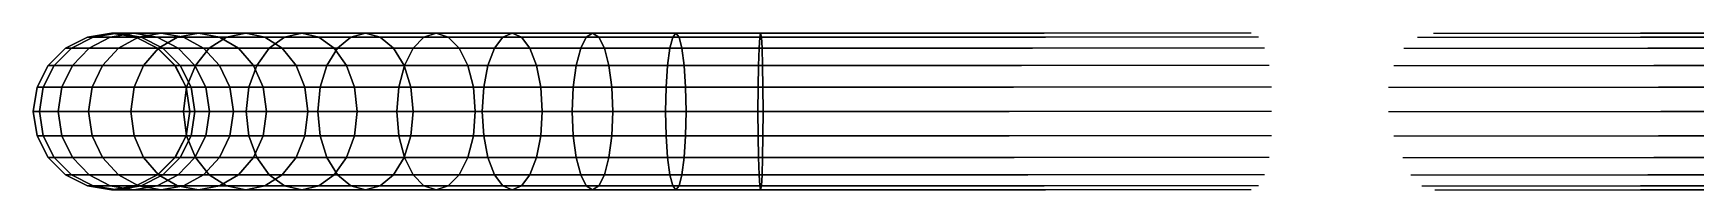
# Model space of a CAD drawing. Extents: x 91537 to 98524, y 82085 to 85415.
# Drawn here: x 92981 to 93493, y 84567 to 84615 of the extents above; entities that cross this region are included whole.
import ezdxf

# ---------------------------------------------------------------- set-up
doc = ezdxf.new("R2010")
doc.units = 0
doc.header["$LTSCALE"] = 20
doc.linetypes.add('DASHED', pattern=[18, 12, -6])
doc.layers.add('DRG1-CONTEXT', color=9, linetype='DASHED')

msp = doc.modelspace()

# ---------------------------------------------------------------- linework, layer by layer
at = {"layer": 'DRG1-CONTEXT'}
for points in [[(92997.5412, 84613.968, 5294.7558), (92990.8126, 84610.5378, 5294.5356), (92990.805, 84610.5378, 6595), (92997.5372, 84613.968, 6595)], [(92999.3121, 84613.968, 5267.9207), (92992.6375, 84610.5378, 5267.0419), (92990.8126, 84610.5378, 5294.5356), (92997.5412, 84613.968, 5294.7558)], [(93004.6064, 84613.968, 5241.3047), (92998.1035, 84610.5378, 5239.5623), (92992.6375, 84610.5378, 5267.0419), (92999.3121, 84613.968, 5267.9207)], [(93005, 84615.15, 5295), (92997.5412, 84613.968, 5294.7558), (92997.5372, 84613.968, 6595), (93005, 84615.15, 6595)], [(93006.711, 84615.15, 5268.8948), (92999.3121, 84613.968, 5267.9207), (92997.5412, 84613.968, 5294.7558), (93005, 84615.15, 5295)], [(93013.3294, 84613.968, 5215.6074), (93007.1096, 84610.5378, 5213.0311), (92998.1035, 84610.5378, 5239.5623), (93004.6064, 84613.968, 5241.3047)], [(93011.8148, 84615.15, 5243.2362), (93004.6064, 84613.968, 5241.3047), (92999.3121, 84613.968, 5267.9207), (93006.711, 84615.15, 5268.8948)], [(93020.2241, 84615.15, 5218.4633), (93013.3294, 84613.968, 5215.6074), (93004.6064, 84613.968, 5241.3047), (93011.8148, 84615.15, 5243.2362)], [(93014.1099, 84613.968, 5269.8688), (93006.711, 84615.15, 5268.8948), (93005, 84615.15, 5295), (93012.4588, 84613.968, 5295.2442)], [(93012.4588, 84613.968, 5295.2442), (93005, 84615.15, 5295), (93005, 84615.15, 6595), (93012.4628, 84613.968, 6595)], [(93019.0233, 84613.968, 5245.1677), (93011.8148, 84615.15, 5243.2362), (93006.711, 84615.15, 5268.8948), (93014.1099, 84613.968, 5269.8688)], [(93025.332, 84613.968, 5191.2686), (93019.5017, 84610.5378, 5187.9025), (93007.1096, 84610.5378, 5213.0311), (93013.3294, 84613.968, 5215.6074)], [(93027.1188, 84613.968, 5221.3192), (93020.2241, 84615.15, 5218.4633), (93011.8148, 84615.15, 5243.2362), (93019.0233, 84613.968, 5245.1677)], [(93020.7846, 84610.5378, 5270.7476), (93014.1099, 84613.968, 5269.8688), (93012.4588, 84613.968, 5295.2442), (93019.1874, 84610.5378, 5295.4644)], [(93019.1874, 84610.5378, 5295.4644), (93012.4588, 84613.968, 5295.2442), (93012.4628, 84613.968, 6595), (93019.195, 84610.5378, 6595)], [(93031.7949, 84615.15, 5195), (93025.332, 84613.968, 5191.2686), (93013.3294, 84613.968, 5215.6074), (93020.2241, 84615.15, 5218.4633)], [(93025.5262, 84610.5378, 5246.9101), (93019.0233, 84613.968, 5245.1677), (93014.1099, 84613.968, 5269.8688), (93020.7846, 84610.5378, 5270.7476)], [(93033.3386, 84610.5378, 5223.8955), (93027.1188, 84613.968, 5221.3192), (93019.0233, 84613.968, 5245.1677), (93025.5262, 84610.5378, 5246.9101)], [(93040.4087, 84613.968, 5168.7047), (93035.0677, 84610.5378, 5164.6063), (93019.5017, 84610.5378, 5187.9025), (93025.332, 84613.968, 5191.2686)], [(93038.2579, 84613.968, 5198.7314), (93031.7949, 84615.15, 5195), (93020.2241, 84615.15, 5218.4633), (93027.1188, 84613.968, 5221.3192)], [(93046.3293, 84615.15, 5173.2477), (93040.4087, 84613.968, 5168.7047), (93025.332, 84613.968, 5191.2686), (93031.7949, 84615.15, 5195)], [(93044.0882, 84610.5378, 5202.0975), (93038.2579, 84613.968, 5198.7314), (93027.1188, 84613.968, 5221.3192), (93033.3386, 84610.5378, 5223.8955)], [(93052.2499, 84613.968, 5177.7908), (93046.3293, 84615.15, 5173.2477), (93031.7949, 84615.15, 5195), (93038.2579, 84613.968, 5198.7314)], [(93058.3017, 84613.968, 5148.3017), (93053.5413, 84610.5378, 5143.5413), (93035.0677, 84610.5378, 5164.6063), (93040.4087, 84613.968, 5168.7047)], [(93057.591, 84610.5378, 5181.8891), (93052.2499, 84613.968, 5177.7908), (93038.2579, 84613.968, 5198.7314), (93044.0882, 84610.5378, 5202.0975)], [(93063.5786, 84615.15, 5153.5786), (93058.3017, 84613.968, 5148.3017), (93040.4087, 84613.968, 5168.7047), (93046.3293, 84615.15, 5173.2477)], [(93068.8556, 84613.968, 5158.8556), (93063.5786, 84615.15, 5153.5786), (93046.3293, 84615.15, 5173.2477), (93052.2499, 84613.968, 5177.7908)], [(93073.616, 84610.5378, 5163.616), (93068.8556, 84613.968, 5158.8556), (93052.2499, 84613.968, 5177.7908), (93057.591, 84610.5378, 5181.8891)], [(93078.7047, 84613.968, 5130.4087), (93074.6063, 84610.5378, 5125.0677), (93053.5413, 84610.5378, 5143.5413), (93058.3017, 84613.968, 5148.3017)], [(93083.2477, 84615.15, 5136.3293), (93078.7047, 84613.968, 5130.4087), (93058.3017, 84613.968, 5148.3017), (93063.5786, 84615.15, 5153.5786)], [(93087.7908, 84613.968, 5142.2499), (93083.2477, 84615.15, 5136.3293), (93063.5786, 84615.15, 5153.5786), (93068.8556, 84613.968, 5158.8556)], [(93091.8891, 84610.5378, 5147.591), (93087.7908, 84613.968, 5142.2499), (93068.8556, 84613.968, 5158.8556), (93073.616, 84610.5378, 5163.616)], [(93101.2686, 84613.968, 5115.332), (93097.9025, 84610.5378, 5109.5017), (93074.6063, 84610.5378, 5125.0677), (93078.7047, 84613.968, 5130.4087)], [(93105, 84615.15, 5121.7949), (93101.2686, 84613.968, 5115.332), (93078.7047, 84613.968, 5130.4087), (93083.2477, 84615.15, 5136.3293)], [(93108.7314, 84613.968, 5128.2579), (93105, 84615.15, 5121.7949), (93083.2477, 84615.15, 5136.3293), (93087.7908, 84613.968, 5142.2499)], [(93112.0975, 84610.5378, 5134.0882), (93108.7314, 84613.968, 5128.2579), (93087.7908, 84613.968, 5142.2499), (93091.8891, 84610.5378, 5147.591)], [(93125.6074, 84613.968, 5103.3294), (93123.0311, 84610.5378, 5097.1096), (93097.9025, 84610.5378, 5109.5017), (93101.2686, 84613.968, 5115.332)], [(93128.4633, 84615.15, 5110.2241), (93125.6074, 84613.968, 5103.3294), (93101.2686, 84613.968, 5115.332), (93105, 84615.15, 5121.7949)], [(93131.3192, 84613.968, 5117.1188), (93128.4633, 84615.15, 5110.2241), (93105, 84615.15, 5121.7949), (93108.7314, 84613.968, 5128.2579)], [(93133.8955, 84610.5378, 5123.3386), (93131.3192, 84613.968, 5117.1188), (93108.7314, 84613.968, 5128.2579), (93112.0975, 84610.5378, 5134.0882)], [(93151.3047, 84613.968, 5094.6064), (93149.5623, 84610.5378, 5088.1035), (93123.0311, 84610.5378, 5097.1096), (93125.6074, 84613.968, 5103.3294)], [(93153.2362, 84615.15, 5101.8148), (93151.3047, 84613.968, 5094.6064), (93125.6074, 84613.968, 5103.3294), (93128.4633, 84615.15, 5110.2241)], [(93155.1677, 84613.968, 5109.0233), (93153.2362, 84615.15, 5101.8148), (93128.4633, 84615.15, 5110.2241), (93131.3192, 84613.968, 5117.1188)], [(93156.9101, 84610.5378, 5115.5262), (93155.1677, 84613.968, 5109.0233), (93131.3192, 84613.968, 5117.1188), (93133.8955, 84610.5378, 5123.3386)], [(93177.9207, 84613.968, 5089.3121), (93177.0419, 84610.5378, 5082.6375), (93149.5623, 84610.5378, 5088.1035), (93151.3047, 84613.968, 5094.6064)], [(93178.8948, 84615.15, 5096.711), (93177.9207, 84613.968, 5089.3121), (93151.3047, 84613.968, 5094.6064), (93153.2362, 84615.15, 5101.8148)], [(93179.8688, 84613.968, 5104.1099), (93178.8948, 84615.15, 5096.711), (93153.2362, 84615.15, 5101.8148), (93155.1677, 84613.968, 5109.0233)], [(93180.7476, 84610.5378, 5110.7846), (93179.8688, 84613.968, 5104.1099), (93155.1677, 84613.968, 5109.0233), (93156.9101, 84610.5378, 5115.5262)], [(93204.7558, 84613.968, 5087.5412), (93204.5356, 84610.5378, 5080.8126), (93177.0419, 84610.5378, 5082.6375), (93177.9207, 84613.968, 5089.3121)], [(93205, 84615.15, 5095), (93204.7558, 84613.968, 5087.5412), (93177.9207, 84613.968, 5089.3121), (93178.8948, 84615.15, 5096.711)], [(93205.2442, 84613.968, 5102.4588), (93205, 84615.15, 5095), (93178.8948, 84615.15, 5096.711), (93179.8688, 84613.968, 5104.1099)], [(93205.4644, 84610.5378, 5109.1874), (93205.2442, 84613.968, 5102.4588), (93179.8688, 84613.968, 5104.1099), (93180.7476, 84610.5378, 5110.7846)], [(96595, 84613.968, 5087.5372), (96595, 84610.5378, 5080.805), (93204.5356, 84610.5378, 5080.8126), (93204.7558, 84613.968, 5087.5412)], [(96595, 84615.15, 5095), (96595, 84613.968, 5087.5372), (93204.7558, 84613.968, 5087.5412), (93205, 84615.15, 5095)], [(96595, 84613.968, 5102.4628), (96595, 84615.15, 5095), (93205, 84615.15, 5095), (93205.2442, 84613.968, 5102.4588)], [(96595, 84610.5378, 5109.195), (96595, 84613.968, 5102.4628), (93205.2442, 84613.968, 5102.4588), (93205.4644, 84610.5378, 5109.1874)], [(92990.8126, 84610.5378, 5294.5356), (92985.4727, 84605.195, 5294.3607), (92985.4622, 84605.195, 6595), (92990.805, 84610.5378, 6595)], [(92992.6375, 84610.5378, 5267.0419), (92987.3404, 84605.195, 5266.3446), (92985.4727, 84605.195, 5294.3607), (92990.8126, 84610.5378, 5294.5356)], [(92998.1035, 84610.5378, 5239.5623), (92992.9428, 84605.195, 5238.1794), (92987.3404, 84605.195, 5266.3446), (92992.6375, 84610.5378, 5267.0419)], [(93007.1096, 84610.5378, 5213.0311), (93002.1736, 84605.195, 5210.9865), (92992.9428, 84605.195, 5238.1794), (92998.1035, 84610.5378, 5239.5623)], [(93019.5017, 84610.5378, 5187.9025), (93014.8747, 84605.195, 5185.2311), (93002.1736, 84605.195, 5210.9865), (93007.1096, 84610.5378, 5213.0311)], [(93035.0677, 84610.5378, 5164.6063), (93030.829, 84605.195, 5161.3539), (93014.8747, 84605.195, 5185.2311), (93019.5017, 84610.5378, 5187.9025)], [(93026.0816, 84605.195, 5271.445), (93020.7846, 84610.5378, 5270.7476), (93019.1874, 84610.5378, 5295.4644), (93024.5273, 84605.195, 5295.6393)], [(93024.5273, 84605.195, 5295.6393), (93019.1874, 84610.5378, 5295.4644), (93019.195, 84610.5378, 6595), (93024.5378, 84605.195, 6595)], [(93030.6869, 84605.195, 5248.2929), (93025.5262, 84610.5378, 5246.9101), (93020.7846, 84610.5378, 5270.7476), (93026.0816, 84605.195, 5271.445)], [(93038.2746, 84605.195, 5225.9401), (93033.3386, 84610.5378, 5223.8955), (93025.5262, 84610.5378, 5246.9101), (93030.6869, 84605.195, 5248.2929)], [(93053.5413, 84610.5378, 5143.5413), (93049.7634, 84605.195, 5139.7634), (93030.829, 84605.195, 5161.3539), (93035.0677, 84610.5378, 5164.6063)], [(93048.7151, 84605.195, 5204.7689), (93044.0882, 84610.5378, 5202.0975), (93033.3386, 84610.5378, 5223.8955), (93038.2746, 84605.195, 5225.9401)], [(93061.8297, 84605.195, 5185.1415), (93057.591, 84610.5378, 5181.8891), (93044.0882, 84610.5378, 5202.0975), (93048.7151, 84605.195, 5204.7689)], [(93074.6063, 84610.5378, 5125.0677), (93071.3539, 84605.195, 5120.829), (93049.7634, 84605.195, 5139.7634), (93053.5413, 84610.5378, 5143.5413)], [(93077.3939, 84605.195, 5167.3939), (93073.616, 84610.5378, 5163.616), (93057.591, 84610.5378, 5181.8891), (93061.8297, 84605.195, 5185.1415)], [(93097.9025, 84610.5378, 5109.5017), (93095.2311, 84605.195, 5104.8747), (93071.3539, 84605.195, 5120.829), (93074.6063, 84610.5378, 5125.0677)], [(93095.1415, 84605.195, 5151.8297), (93091.8891, 84610.5378, 5147.591), (93073.616, 84610.5378, 5163.616), (93077.3939, 84605.195, 5167.3939)], [(93114.7689, 84605.195, 5138.7151), (93112.0975, 84610.5378, 5134.0882), (93091.8891, 84610.5378, 5147.591), (93095.1415, 84605.195, 5151.8297)], [(93123.0311, 84610.5378, 5097.1096), (93120.9865, 84605.195, 5092.1736), (93095.2311, 84605.195, 5104.8747), (93097.9025, 84610.5378, 5109.5017)], [(93135.9401, 84605.195, 5128.2746), (93133.8955, 84610.5378, 5123.3386), (93112.0975, 84610.5378, 5134.0882), (93114.7689, 84605.195, 5138.7151)], [(93149.5623, 84610.5378, 5088.1035), (93148.1794, 84605.195, 5082.9428), (93120.9865, 84605.195, 5092.1736), (93123.0311, 84610.5378, 5097.1096)], [(93158.2929, 84605.195, 5120.6869), (93156.9101, 84610.5378, 5115.5262), (93133.8955, 84610.5378, 5123.3386), (93135.9401, 84605.195, 5128.2746)], [(93177.0419, 84610.5378, 5082.6375), (93176.3446, 84605.195, 5077.3404), (93148.1794, 84605.195, 5082.9428), (93149.5623, 84610.5378, 5088.1035)], [(93181.445, 84605.195, 5116.0816), (93180.7476, 84610.5378, 5110.7846), (93156.9101, 84610.5378, 5115.5262), (93158.2929, 84605.195, 5120.6869)], [(93204.5356, 84610.5378, 5080.8126), (93204.3607, 84605.195, 5075.4727), (93176.3446, 84605.195, 5077.3404), (93177.0419, 84610.5378, 5082.6375)], [(93205.6393, 84605.195, 5114.5273), (93205.4644, 84610.5378, 5109.1874), (93180.7476, 84610.5378, 5110.7846), (93181.445, 84605.195, 5116.0816)], [(96595, 84610.5378, 5080.805), (96595, 84605.195, 5075.4622), (93204.3607, 84605.195, 5075.4727), (93204.5356, 84610.5378, 5080.8126)], [(96595, 84605.195, 5114.5378), (96595, 84610.5378, 5109.195), (93205.4644, 84610.5378, 5109.1874), (93205.6393, 84605.195, 5114.5273)], [(92985.4727, 84605.195, 5294.3607), (92982.0443, 84598.4628, 5294.2485), (92982.032, 84598.4628, 6595), (92985.4622, 84605.195, 6595)], [(92987.3404, 84605.195, 5266.3446), (92983.9395, 84598.4628, 5265.8968), (92982.0443, 84598.4628, 5294.2485), (92985.4727, 84605.195, 5294.3607)], [(92992.9428, 84605.195, 5238.1794), (92989.6294, 84598.4628, 5237.2916), (92983.9395, 84598.4628, 5265.8968), (92987.3404, 84605.195, 5266.3446)], [(93002.1736, 84605.195, 5210.9865), (92999.0044, 84598.4628, 5209.6738), (92989.6294, 84598.4628, 5237.2916), (92992.9428, 84605.195, 5238.1794)], [(93014.8747, 84605.195, 5185.2311), (93011.904, 84598.4628, 5183.516), (92999.0044, 84598.4628, 5209.6738), (93002.1736, 84605.195, 5210.9865)], [(93030.829, 84605.195, 5161.3539), (93028.1076, 84598.4628, 5159.2657), (93011.904, 84598.4628, 5183.516), (93014.8747, 84605.195, 5185.2311)], [(93029.4825, 84598.4628, 5271.8927), (93026.0816, 84605.195, 5271.445), (93024.5273, 84605.195, 5295.6393), (93027.9557, 84598.4628, 5295.7515)], [(93027.9557, 84598.4628, 5295.7515), (93024.5273, 84605.195, 5295.6393), (93024.5378, 84605.195, 6595), (93027.968, 84598.4628, 6595)], [(93034.0002, 84598.4628, 5249.1808), (93030.6869, 84605.195, 5248.2929), (93026.0816, 84605.195, 5271.445), (93029.4825, 84598.4628, 5271.8927)], [(93049.7634, 84605.195, 5139.7634), (93047.3378, 84598.4628, 5137.3378), (93028.1076, 84598.4628, 5159.2657), (93030.829, 84605.195, 5161.3539)], [(93041.4438, 84598.4628, 5227.2528), (93038.2746, 84605.195, 5225.9401), (93030.6869, 84605.195, 5248.2929), (93034.0002, 84598.4628, 5249.1808)], [(93051.6858, 84598.4628, 5206.484), (93048.7151, 84605.195, 5204.7689), (93038.2746, 84605.195, 5225.9401), (93041.4438, 84598.4628, 5227.2528)], [(93071.3539, 84605.195, 5120.829), (93069.2657, 84598.4628, 5118.1076), (93047.3378, 84598.4628, 5137.3378), (93049.7634, 84605.195, 5139.7634)], [(93064.5511, 84598.4628, 5187.2298), (93061.8297, 84605.195, 5185.1415), (93048.7151, 84605.195, 5204.7689), (93051.6858, 84598.4628, 5206.484)], [(93079.8195, 84598.4628, 5169.8195), (93077.3939, 84605.195, 5167.3939), (93061.8297, 84605.195, 5185.1415), (93064.5511, 84598.4628, 5187.2298)], [(93095.2311, 84605.195, 5104.8747), (93093.516, 84598.4628, 5101.904), (93069.2657, 84598.4628, 5118.1076), (93071.3539, 84605.195, 5120.829)], [(93097.2298, 84598.4628, 5154.5511), (93095.1415, 84605.195, 5151.8297), (93077.3939, 84605.195, 5167.3939), (93079.8195, 84598.4628, 5169.8195)], [(93120.9865, 84605.195, 5092.1736), (93119.6738, 84598.4628, 5089.0044), (93093.516, 84598.4628, 5101.904), (93095.2311, 84605.195, 5104.8747)], [(93116.484, 84598.4628, 5141.6858), (93114.7689, 84605.195, 5138.7151), (93095.1415, 84605.195, 5151.8297), (93097.2298, 84598.4628, 5154.5511)], [(93137.2528, 84598.4628, 5131.4438), (93135.9401, 84605.195, 5128.2746), (93114.7689, 84605.195, 5138.7151), (93116.484, 84598.4628, 5141.6858)], [(93148.1794, 84605.195, 5082.9428), (93147.2916, 84598.4628, 5079.6294), (93119.6738, 84598.4628, 5089.0044), (93120.9865, 84605.195, 5092.1736)], [(93159.1808, 84598.4628, 5124.0002), (93158.2929, 84605.195, 5120.6869), (93135.9401, 84605.195, 5128.2746), (93137.2528, 84598.4628, 5131.4438)], [(93176.3446, 84605.195, 5077.3404), (93175.8968, 84598.4628, 5073.9395), (93147.2916, 84598.4628, 5079.6294), (93148.1794, 84605.195, 5082.9428)], [(93181.8927, 84598.4628, 5119.4825), (93181.445, 84605.195, 5116.0816), (93158.2929, 84605.195, 5120.6869), (93159.1808, 84598.4628, 5124.0002)], [(93204.3607, 84605.195, 5075.4727), (93204.2485, 84598.4628, 5072.0443), (93175.8968, 84598.4628, 5073.9395), (93176.3446, 84605.195, 5077.3404)], [(93205.7515, 84598.4628, 5117.9557), (93205.6393, 84605.195, 5114.5273), (93181.445, 84605.195, 5116.0816), (93181.8927, 84598.4628, 5119.4825)], [(96595, 84605.195, 5075.4622), (96595, 84598.4628, 5072.032), (93204.2485, 84598.4628, 5072.0443), (93204.3607, 84605.195, 5075.4727)], [(96595, 84598.4628, 5117.968), (96595, 84605.195, 5114.5378), (93205.6393, 84605.195, 5114.5273), (93205.7515, 84598.4628, 5117.9557)], [(92982.0443, 84598.4628, 5294.2485), (92980.8629, 84591, 5294.2098), (92980.85, 84591, 6595), (92982.032, 84598.4628, 6595)], [(92983.9395, 84598.4628, 5265.8968), (92982.7676, 84591, 5265.7426), (92980.8629, 84591, 5294.2098), (92982.0443, 84598.4628, 5294.2485)], [(92989.6294, 84598.4628, 5237.2916), (92988.4877, 84591, 5236.9857), (92982.7676, 84591, 5265.7426), (92983.9395, 84598.4628, 5265.8968)], [(92999.0044, 84598.4628, 5209.6738), (92997.9124, 84591, 5209.2215), (92988.4877, 84591, 5236.9857), (92989.6294, 84598.4628, 5237.2916)], [(93011.904, 84598.4628, 5183.516), (93010.8804, 84591, 5182.925), (92997.9124, 84591, 5209.2215), (92999.0044, 84598.4628, 5209.6738)], [(93028.1076, 84598.4628, 5159.2657), (93027.1698, 84591, 5158.5461), (93010.8804, 84591, 5182.925), (93011.904, 84598.4628, 5183.516)], [(93047.3378, 84598.4628, 5137.3378), (93046.502, 84591, 5136.502), (93027.1698, 84591, 5158.5461), (93028.1076, 84598.4628, 5159.2657)], [(93030.6544, 84591, 5272.047), (93029.4825, 84598.4628, 5271.8927), (93027.9557, 84598.4628, 5295.7515), (93029.1371, 84591, 5295.7902)], [(93029.1371, 84591, 5295.7902), (93027.9557, 84598.4628, 5295.7515), (93027.968, 84598.4628, 6595), (93029.15, 84591, 6595)], [(93035.1419, 84591, 5249.4867), (93034.0002, 84598.4628, 5249.1808), (93029.4825, 84598.4628, 5271.8927), (93030.6544, 84591, 5272.047)], [(93042.5358, 84591, 5227.7051), (93041.4438, 84598.4628, 5227.2528), (93034.0002, 84598.4628, 5249.1808), (93035.1419, 84591, 5249.4867)], [(93052.7094, 84591, 5207.075), (93051.6858, 84598.4628, 5206.484), (93041.4438, 84598.4628, 5227.2528), (93042.5358, 84591, 5227.7051)], [(93069.2657, 84598.4628, 5118.1076), (93068.5461, 84591, 5117.1698), (93046.502, 84591, 5136.502), (93047.3378, 84598.4628, 5137.3378)], [(93065.4888, 84591, 5187.9493), (93064.5511, 84598.4628, 5187.2298), (93051.6858, 84598.4628, 5206.484), (93052.7094, 84591, 5207.075)], [(93080.6553, 84591, 5170.6553), (93079.8195, 84598.4628, 5169.8195), (93064.5511, 84598.4628, 5187.2298), (93065.4888, 84591, 5187.9493)], [(93093.516, 84598.4628, 5101.904), (93092.925, 84591, 5100.8804), (93068.5461, 84591, 5117.1698), (93069.2657, 84598.4628, 5118.1076)], [(93097.9493, 84591, 5155.4888), (93097.2298, 84598.4628, 5154.5511), (93079.8195, 84598.4628, 5169.8195), (93080.6553, 84591, 5170.6553)], [(93119.6738, 84598.4628, 5089.0044), (93119.2215, 84591, 5087.9124), (93092.925, 84591, 5100.8804), (93093.516, 84598.4628, 5101.904)], [(93117.075, 84591, 5142.7094), (93116.484, 84598.4628, 5141.6858), (93097.2298, 84598.4628, 5154.5511), (93097.9493, 84591, 5155.4888)], [(93137.7051, 84591, 5132.5358), (93137.2528, 84598.4628, 5131.4438), (93116.484, 84598.4628, 5141.6858), (93117.075, 84591, 5142.7094)], [(93147.2916, 84598.4628, 5079.6294), (93146.9857, 84591, 5078.4877), (93119.2215, 84591, 5087.9124), (93119.6738, 84598.4628, 5089.0044)], [(93159.4867, 84591, 5125.1419), (93159.1808, 84598.4628, 5124.0002), (93137.2528, 84598.4628, 5131.4438), (93137.7051, 84591, 5132.5358)], [(93175.8968, 84598.4628, 5073.9395), (93175.7426, 84591, 5072.7676), (93146.9857, 84591, 5078.4877), (93147.2916, 84598.4628, 5079.6294)], [(93182.047, 84591, 5120.6544), (93181.8927, 84598.4628, 5119.4825), (93159.1808, 84598.4628, 5124.0002), (93159.4867, 84591, 5125.1419)], [(93204.2485, 84598.4628, 5072.0443), (93204.2098, 84591, 5070.8629), (93175.7426, 84591, 5072.7676), (93175.8968, 84598.4628, 5073.9395)], [(93205.7902, 84591, 5119.1371), (93205.7515, 84598.4628, 5117.9557), (93181.8927, 84598.4628, 5119.4825), (93182.047, 84591, 5120.6544)], [(96595, 84598.4628, 5072.032), (96595, 84591, 5070.85), (93204.2098, 84591, 5070.8629), (93204.2485, 84598.4628, 5072.0443)], [(96595, 84591, 5119.15), (96595, 84598.4628, 5117.968), (93205.7515, 84598.4628, 5117.9557), (93205.7902, 84591, 5119.1371)], [(92980.8629, 84591, 5294.2098), (92982.0443, 84583.5372, 5294.2485), (92982.032, 84583.5372, 6595), (92980.85, 84591, 6595)], [(92982.7676, 84591, 5265.7426), (92983.9395, 84583.5372, 5265.8968), (92982.0443, 84583.5372, 5294.2485), (92980.8629, 84591, 5294.2098)], [(92988.4877, 84591, 5236.9857), (92989.6294, 84583.5372, 5237.2916), (92983.9395, 84583.5372, 5265.8968), (92982.7676, 84591, 5265.7426)], [(92997.9124, 84591, 5209.2215), (92999.0044, 84583.5372, 5209.6738), (92989.6294, 84583.5372, 5237.2916), (92988.4877, 84591, 5236.9857)], [(93010.8804, 84591, 5182.925), (93011.904, 84583.5372, 5183.516), (92999.0044, 84583.5372, 5209.6738), (92997.9124, 84591, 5209.2215)], [(93027.1698, 84591, 5158.5461), (93028.1076, 84583.5372, 5159.2657), (93011.904, 84583.5372, 5183.516), (93010.8804, 84591, 5182.925)], [(93046.502, 84591, 5136.502), (93047.3378, 84583.5372, 5137.3378), (93028.1076, 84583.5372, 5159.2657), (93027.1698, 84591, 5158.5461)], [(93029.4825, 84583.5372, 5271.8927), (93030.6544, 84591, 5272.047), (93029.1371, 84591, 5295.7902), (93027.9557, 84583.5372, 5295.7515)], [(93027.9557, 84583.5372, 5295.7515), (93029.1371, 84591, 5295.7902), (93029.15, 84591, 6595), (93027.968, 84583.5372, 6595)], [(93034.0002, 84583.5372, 5249.1808), (93035.1419, 84591, 5249.4867), (93030.6544, 84591, 5272.047), (93029.4825, 84583.5372, 5271.8927)], [(93041.4438, 84583.5372, 5227.2528), (93042.5358, 84591, 5227.7051), (93035.1419, 84591, 5249.4867), (93034.0002, 84583.5372, 5249.1808)], [(93051.6858, 84583.5372, 5206.484), (93052.7094, 84591, 5207.075), (93042.5358, 84591, 5227.7051), (93041.4438, 84583.5372, 5227.2528)], [(93068.5461, 84591, 5117.1698), (93069.2657, 84583.5372, 5118.1076), (93047.3378, 84583.5372, 5137.3378), (93046.502, 84591, 5136.502)], [(93064.5511, 84583.5372, 5187.2298), (93065.4888, 84591, 5187.9493), (93052.7094, 84591, 5207.075), (93051.6858, 84583.5372, 5206.484)], [(93079.8195, 84583.5372, 5169.8195), (93080.6553, 84591, 5170.6553), (93065.4888, 84591, 5187.9493), (93064.5511, 84583.5372, 5187.2298)], [(93092.925, 84591, 5100.8804), (93093.516, 84583.5372, 5101.904), (93069.2657, 84583.5372, 5118.1076), (93068.5461, 84591, 5117.1698)], [(93097.2298, 84583.5372, 5154.5511), (93097.9493, 84591, 5155.4888), (93080.6553, 84591, 5170.6553), (93079.8195, 84583.5372, 5169.8195)], [(93119.2215, 84591, 5087.9124), (93119.6738, 84583.5372, 5089.0044), (93093.516, 84583.5372, 5101.904), (93092.925, 84591, 5100.8804)], [(93116.484, 84583.5372, 5141.6858), (93117.075, 84591, 5142.7094), (93097.9493, 84591, 5155.4888), (93097.2298, 84583.5372, 5154.5511)], [(93137.2528, 84583.5372, 5131.4438), (93137.7051, 84591, 5132.5358), (93117.075, 84591, 5142.7094), (93116.484, 84583.5372, 5141.6858)], [(93146.9857, 84591, 5078.4877), (93147.2916, 84583.5372, 5079.6294), (93119.6738, 84583.5372, 5089.0044), (93119.2215, 84591, 5087.9124)], [(93159.1808, 84583.5372, 5124.0002), (93159.4867, 84591, 5125.1419), (93137.7051, 84591, 5132.5358), (93137.2528, 84583.5372, 5131.4438)], [(93175.7426, 84591, 5072.7676), (93175.8968, 84583.5372, 5073.9395), (93147.2916, 84583.5372, 5079.6294), (93146.9857, 84591, 5078.4877)], [(93181.8927, 84583.5372, 5119.4825), (93182.047, 84591, 5120.6544), (93159.4867, 84591, 5125.1419), (93159.1808, 84583.5372, 5124.0002)], [(93204.2098, 84591, 5070.8629), (93204.2485, 84583.5372, 5072.0443), (93175.8968, 84583.5372, 5073.9395), (93175.7426, 84591, 5072.7676)], [(93205.7515, 84583.5372, 5117.9557), (93205.7902, 84591, 5119.1371), (93182.047, 84591, 5120.6544), (93181.8927, 84583.5372, 5119.4825)], [(96595, 84591, 5070.85), (96595, 84583.5372, 5072.032), (93204.2485, 84583.5372, 5072.0443), (93204.2098, 84591, 5070.8629)], [(96595, 84583.5372, 5117.968), (96595, 84591, 5119.15), (93205.7902, 84591, 5119.1371), (93205.7515, 84583.5372, 5117.9557)], [(92982.0443, 84583.5372, 5294.2485), (92985.4727, 84576.805, 5294.3607), (92985.4622, 84576.805, 6595), (92982.032, 84583.5372, 6595)], [(92983.9395, 84583.5372, 5265.8968), (92987.3404, 84576.805, 5266.3446), (92985.4727, 84576.805, 5294.3607), (92982.0443, 84583.5372, 5294.2485)], [(92989.6294, 84583.5372, 5237.2916), (92992.9428, 84576.805, 5238.1794), (92987.3404, 84576.805, 5266.3446), (92983.9395, 84583.5372, 5265.8968)], [(92999.0044, 84583.5372, 5209.6738), (93002.1736, 84576.805, 5210.9865), (92992.9428, 84576.805, 5238.1794), (92989.6294, 84583.5372, 5237.2916)], [(93011.904, 84583.5372, 5183.516), (93014.8747, 84576.805, 5185.2311), (93002.1736, 84576.805, 5210.9865), (92999.0044, 84583.5372, 5209.6738)], [(93028.1076, 84583.5372, 5159.2657), (93030.829, 84576.805, 5161.3539), (93014.8747, 84576.805, 5185.2311), (93011.904, 84583.5372, 5183.516)], [(93026.0816, 84576.805, 5271.445), (93029.4825, 84583.5372, 5271.8927), (93027.9557, 84583.5372, 5295.7515), (93024.5273, 84576.805, 5295.6393)], [(93024.5273, 84576.805, 5295.6393), (93027.9557, 84583.5372, 5295.7515), (93027.968, 84583.5372, 6595), (93024.5378, 84576.805, 6595)], [(93030.6869, 84576.805, 5248.2929), (93034.0002, 84583.5372, 5249.1808), (93029.4825, 84583.5372, 5271.8927), (93026.0816, 84576.805, 5271.445)], [(93047.3378, 84583.5372, 5137.3378), (93049.7634, 84576.805, 5139.7634), (93030.829, 84576.805, 5161.3539), (93028.1076, 84583.5372, 5159.2657)], [(93038.2746, 84576.805, 5225.9401), (93041.4438, 84583.5372, 5227.2528), (93034.0002, 84583.5372, 5249.1808), (93030.6869, 84576.805, 5248.2929)], [(93048.7151, 84576.805, 5204.7689), (93051.6858, 84583.5372, 5206.484), (93041.4438, 84583.5372, 5227.2528), (93038.2746, 84576.805, 5225.9401)], [(93069.2657, 84583.5372, 5118.1076), (93071.3539, 84576.805, 5120.829), (93049.7634, 84576.805, 5139.7634), (93047.3378, 84583.5372, 5137.3378)], [(93061.8297, 84576.805, 5185.1415), (93064.5511, 84583.5372, 5187.2298), (93051.6858, 84583.5372, 5206.484), (93048.7151, 84576.805, 5204.7689)], [(93077.3939, 84576.805, 5167.3939), (93079.8195, 84583.5372, 5169.8195), (93064.5511, 84583.5372, 5187.2298), (93061.8297, 84576.805, 5185.1415)], [(93093.516, 84583.5372, 5101.904), (93095.2311, 84576.805, 5104.8747), (93071.3539, 84576.805, 5120.829), (93069.2657, 84583.5372, 5118.1076)], [(93095.1415, 84576.805, 5151.8297), (93097.2298, 84583.5372, 5154.5511), (93079.8195, 84583.5372, 5169.8195), (93077.3939, 84576.805, 5167.3939)], [(93119.6738, 84583.5372, 5089.0044), (93120.9865, 84576.805, 5092.1736), (93095.2311, 84576.805, 5104.8747), (93093.516, 84583.5372, 5101.904)], [(93114.7689, 84576.805, 5138.7151), (93116.484, 84583.5372, 5141.6858), (93097.2298, 84583.5372, 5154.5511), (93095.1415, 84576.805, 5151.8297)], [(93135.9401, 84576.805, 5128.2746), (93137.2528, 84583.5372, 5131.4438), (93116.484, 84583.5372, 5141.6858), (93114.7689, 84576.805, 5138.7151)], [(93147.2916, 84583.5372, 5079.6294), (93148.1794, 84576.805, 5082.9428), (93120.9865, 84576.805, 5092.1736), (93119.6738, 84583.5372, 5089.0044)], [(93158.2929, 84576.805, 5120.6869), (93159.1808, 84583.5372, 5124.0002), (93137.2528, 84583.5372, 5131.4438), (93135.9401, 84576.805, 5128.2746)], [(93175.8968, 84583.5372, 5073.9395), (93176.3446, 84576.805, 5077.3404), (93148.1794, 84576.805, 5082.9428), (93147.2916, 84583.5372, 5079.6294)], [(93181.445, 84576.805, 5116.0816), (93181.8927, 84583.5372, 5119.4825), (93159.1808, 84583.5372, 5124.0002), (93158.2929, 84576.805, 5120.6869)], [(93204.2485, 84583.5372, 5072.0443), (93204.3607, 84576.805, 5075.4727), (93176.3446, 84576.805, 5077.3404), (93175.8968, 84583.5372, 5073.9395)], [(93205.6393, 84576.805, 5114.5273), (93205.7515, 84583.5372, 5117.9557), (93181.8927, 84583.5372, 5119.4825), (93181.445, 84576.805, 5116.0816)], [(96595, 84583.5372, 5072.032), (96595, 84576.805, 5075.4622), (93204.3607, 84576.805, 5075.4727), (93204.2485, 84583.5372, 5072.0443)], [(96595, 84576.805, 5114.5378), (96595, 84583.5372, 5117.968), (93205.7515, 84583.5372, 5117.9557), (93205.6393, 84576.805, 5114.5273)], [(92985.4727, 84576.805, 5294.3607), (92990.8126, 84571.4622, 5294.5356), (92990.805, 84571.4622, 6595), (92985.4622, 84576.805, 6595)], [(92987.3404, 84576.805, 5266.3446), (92992.6375, 84571.4622, 5267.0419), (92990.8126, 84571.4622, 5294.5356), (92985.4727, 84576.805, 5294.3607)], [(92992.9428, 84576.805, 5238.1794), (92998.1035, 84571.4622, 5239.5623), (92992.6375, 84571.4622, 5267.0419), (92987.3404, 84576.805, 5266.3446)], [(93002.1736, 84576.805, 5210.9865), (93007.1096, 84571.4622, 5213.0311), (92998.1035, 84571.4622, 5239.5623), (92992.9428, 84576.805, 5238.1794)], [(93014.8747, 84576.805, 5185.2311), (93019.5017, 84571.4622, 5187.9025), (93007.1096, 84571.4622, 5213.0311), (93002.1736, 84576.805, 5210.9865)], [(93030.829, 84576.805, 5161.3539), (93035.0677, 84571.4622, 5164.6063), (93019.5017, 84571.4622, 5187.9025), (93014.8747, 84576.805, 5185.2311)], [(93020.7846, 84571.4622, 5270.7476), (93026.0816, 84576.805, 5271.445), (93024.5273, 84576.805, 5295.6393), (93019.1874, 84571.4622, 5295.4644)], [(93019.1874, 84571.4622, 5295.4644), (93024.5273, 84576.805, 5295.6393), (93024.5378, 84576.805, 6595), (93019.195, 84571.4622, 6595)], [(93025.5262, 84571.4622, 5246.9101), (93030.6869, 84576.805, 5248.2929), (93026.0816, 84576.805, 5271.445), (93020.7846, 84571.4622, 5270.7476)], [(93033.3386, 84571.4622, 5223.8955), (93038.2746, 84576.805, 5225.9401), (93030.6869, 84576.805, 5248.2929), (93025.5262, 84571.4622, 5246.9101)], [(93049.7634, 84576.805, 5139.7634), (93053.5413, 84571.4622, 5143.5413), (93035.0677, 84571.4622, 5164.6063), (93030.829, 84576.805, 5161.3539)], [(93044.0882, 84571.4622, 5202.0975), (93048.7151, 84576.805, 5204.7689), (93038.2746, 84576.805, 5225.9401), (93033.3386, 84571.4622, 5223.8955)], [(93057.591, 84571.4622, 5181.8891), (93061.8297, 84576.805, 5185.1415), (93048.7151, 84576.805, 5204.7689), (93044.0882, 84571.4622, 5202.0975)], [(93071.3539, 84576.805, 5120.829), (93074.6063, 84571.4622, 5125.0677), (93053.5413, 84571.4622, 5143.5413), (93049.7634, 84576.805, 5139.7634)], [(93073.616, 84571.4622, 5163.616), (93077.3939, 84576.805, 5167.3939), (93061.8297, 84576.805, 5185.1415), (93057.591, 84571.4622, 5181.8891)], [(93095.2311, 84576.805, 5104.8747), (93097.9025, 84571.4622, 5109.5017), (93074.6063, 84571.4622, 5125.0677), (93071.3539, 84576.805, 5120.829)], [(93091.8891, 84571.4622, 5147.591), (93095.1415, 84576.805, 5151.8297), (93077.3939, 84576.805, 5167.3939), (93073.616, 84571.4622, 5163.616)], [(93112.0975, 84571.4622, 5134.0882), (93114.7689, 84576.805, 5138.7151), (93095.1415, 84576.805, 5151.8297), (93091.8891, 84571.4622, 5147.591)], [(93120.9865, 84576.805, 5092.1736), (93123.0311, 84571.4622, 5097.1096), (93097.9025, 84571.4622, 5109.5017), (93095.2311, 84576.805, 5104.8747)], [(93133.8955, 84571.4622, 5123.3386), (93135.9401, 84576.805, 5128.2746), (93114.7689, 84576.805, 5138.7151), (93112.0975, 84571.4622, 5134.0882)], [(93148.1794, 84576.805, 5082.9428), (93149.5623, 84571.4622, 5088.1035), (93123.0311, 84571.4622, 5097.1096), (93120.9865, 84576.805, 5092.1736)], [(93156.9101, 84571.4622, 5115.5262), (93158.2929, 84576.805, 5120.6869), (93135.9401, 84576.805, 5128.2746), (93133.8955, 84571.4622, 5123.3386)], [(93176.3446, 84576.805, 5077.3404), (93177.0419, 84571.4622, 5082.6375), (93149.5623, 84571.4622, 5088.1035), (93148.1794, 84576.805, 5082.9428)], [(93180.7476, 84571.4622, 5110.7846), (93181.445, 84576.805, 5116.0816), (93158.2929, 84576.805, 5120.6869), (93156.9101, 84571.4622, 5115.5262)], [(93204.3607, 84576.805, 5075.4727), (93204.5356, 84571.4622, 5080.8126), (93177.0419, 84571.4622, 5082.6375), (93176.3446, 84576.805, 5077.3404)], [(93205.4644, 84571.4622, 5109.1874), (93205.6393, 84576.805, 5114.5273), (93181.445, 84576.805, 5116.0816), (93180.7476, 84571.4622, 5110.7846)], [(96595, 84576.805, 5075.4622), (96595, 84571.4622, 5080.805), (93204.5356, 84571.4622, 5080.8126), (93204.3607, 84576.805, 5075.4727)], [(96595, 84571.4622, 5109.195), (96595, 84576.805, 5114.5378), (93205.6393, 84576.805, 5114.5273), (93205.4644, 84571.4622, 5109.1874)], [(92990.8126, 84571.4622, 5294.5356), (92997.5412, 84568.032, 5294.7558), (92997.5372, 84568.032, 6595), (92990.805, 84571.4622, 6595)], [(92992.6375, 84571.4622, 5267.0419), (92999.3121, 84568.032, 5267.9207), (92997.5412, 84568.032, 5294.7558), (92990.8126, 84571.4622, 5294.5356)], [(92998.1035, 84571.4622, 5239.5623), (93004.6064, 84568.032, 5241.3047), (92999.3121, 84568.032, 5267.9207), (92992.6375, 84571.4622, 5267.0419)], [(92997.5412, 84568.032, 5294.7558), (93005, 84566.85, 5295), (93005, 84566.85, 6595), (92997.5372, 84568.032, 6595)], [(92999.3121, 84568.032, 5267.9207), (93006.711, 84566.85, 5268.8948), (93005, 84566.85, 5295), (92997.5412, 84568.032, 5294.7558)], [(93007.1096, 84571.4622, 5213.0311), (93013.3294, 84568.032, 5215.6074), (93004.6064, 84568.032, 5241.3047), (92998.1035, 84571.4622, 5239.5623)], [(93004.6064, 84568.032, 5241.3047), (93011.8148, 84566.85, 5243.2362), (93006.711, 84566.85, 5268.8948), (92999.3121, 84568.032, 5267.9207)], [(93013.3294, 84568.032, 5215.6074), (93020.2241, 84566.85, 5218.4633), (93011.8148, 84566.85, 5243.2362), (93004.6064, 84568.032, 5241.3047)], [(93006.711, 84566.85, 5268.8948), (93014.1099, 84568.032, 5269.8688), (93012.4588, 84568.032, 5295.2442), (93005, 84566.85, 5295)], [(93005, 84566.85, 5295), (93012.4588, 84568.032, 5295.2442), (93012.4628, 84568.032, 6595), (93005, 84566.85, 6595)], [(93011.8148, 84566.85, 5243.2362), (93019.0233, 84568.032, 5245.1677), (93014.1099, 84568.032, 5269.8688), (93006.711, 84566.85, 5268.8948)], [(93019.5017, 84571.4622, 5187.9025), (93025.332, 84568.032, 5191.2686), (93013.3294, 84568.032, 5215.6074), (93007.1096, 84571.4622, 5213.0311)], [(93020.2241, 84566.85, 5218.4633), (93027.1188, 84568.032, 5221.3192), (93019.0233, 84568.032, 5245.1677), (93011.8148, 84566.85, 5243.2362)], [(93014.1099, 84568.032, 5269.8688), (93020.7846, 84571.4622, 5270.7476), (93019.1874, 84571.4622, 5295.4644), (93012.4588, 84568.032, 5295.2442)], [(93012.4588, 84568.032, 5295.2442), (93019.1874, 84571.4622, 5295.4644), (93019.195, 84571.4622, 6595), (93012.4628, 84568.032, 6595)], [(93025.332, 84568.032, 5191.2686), (93031.7949, 84566.85, 5195), (93020.2241, 84566.85, 5218.4633), (93013.3294, 84568.032, 5215.6074)], [(93019.0233, 84568.032, 5245.1677), (93025.5262, 84571.4622, 5246.9101), (93020.7846, 84571.4622, 5270.7476), (93014.1099, 84568.032, 5269.8688)], [(93027.1188, 84568.032, 5221.3192), (93033.3386, 84571.4622, 5223.8955), (93025.5262, 84571.4622, 5246.9101), (93019.0233, 84568.032, 5245.1677)], [(93035.0677, 84571.4622, 5164.6063), (93040.4087, 84568.032, 5168.7047), (93025.332, 84568.032, 5191.2686), (93019.5017, 84571.4622, 5187.9025)], [(93031.7949, 84566.85, 5195), (93038.2579, 84568.032, 5198.7314), (93027.1188, 84568.032, 5221.3192), (93020.2241, 84566.85, 5218.4633)], [(93040.4087, 84568.032, 5168.7047), (93046.3293, 84566.85, 5173.2477), (93031.7949, 84566.85, 5195), (93025.332, 84568.032, 5191.2686)], [(93038.2579, 84568.032, 5198.7314), (93044.0882, 84571.4622, 5202.0975), (93033.3386, 84571.4622, 5223.8955), (93027.1188, 84568.032, 5221.3192)], [(93046.3293, 84566.85, 5173.2477), (93052.2499, 84568.032, 5177.7908), (93038.2579, 84568.032, 5198.7314), (93031.7949, 84566.85, 5195)], [(93053.5413, 84571.4622, 5143.5413), (93058.3017, 84568.032, 5148.3017), (93040.4087, 84568.032, 5168.7047), (93035.0677, 84571.4622, 5164.6063)], [(93052.2499, 84568.032, 5177.7908), (93057.591, 84571.4622, 5181.8891), (93044.0882, 84571.4622, 5202.0975), (93038.2579, 84568.032, 5198.7314)], [(93058.3017, 84568.032, 5148.3017), (93063.5786, 84566.85, 5153.5786), (93046.3293, 84566.85, 5173.2477), (93040.4087, 84568.032, 5168.7047)], [(93063.5786, 84566.85, 5153.5786), (93068.8556, 84568.032, 5158.8556), (93052.2499, 84568.032, 5177.7908), (93046.3293, 84566.85, 5173.2477)], [(93068.8556, 84568.032, 5158.8556), (93073.616, 84571.4622, 5163.616), (93057.591, 84571.4622, 5181.8891), (93052.2499, 84568.032, 5177.7908)], [(93074.6063, 84571.4622, 5125.0677), (93078.7047, 84568.032, 5130.4087), (93058.3017, 84568.032, 5148.3017), (93053.5413, 84571.4622, 5143.5413)], [(93078.7047, 84568.032, 5130.4087), (93083.2477, 84566.85, 5136.3293), (93063.5786, 84566.85, 5153.5786), (93058.3017, 84568.032, 5148.3017)], [(93083.2477, 84566.85, 5136.3293), (93087.7908, 84568.032, 5142.2499), (93068.8556, 84568.032, 5158.8556), (93063.5786, 84566.85, 5153.5786)], [(93087.7908, 84568.032, 5142.2499), (93091.8891, 84571.4622, 5147.591), (93073.616, 84571.4622, 5163.616), (93068.8556, 84568.032, 5158.8556)], [(93097.9025, 84571.4622, 5109.5017), (93101.2686, 84568.032, 5115.332), (93078.7047, 84568.032, 5130.4087), (93074.6063, 84571.4622, 5125.0677)], [(93101.2686, 84568.032, 5115.332), (93105, 84566.85, 5121.7949), (93083.2477, 84566.85, 5136.3293), (93078.7047, 84568.032, 5130.4087)], [(93105, 84566.85, 5121.7949), (93108.7314, 84568.032, 5128.2579), (93087.7908, 84568.032, 5142.2499), (93083.2477, 84566.85, 5136.3293)], [(93108.7314, 84568.032, 5128.2579), (93112.0975, 84571.4622, 5134.0882), (93091.8891, 84571.4622, 5147.591), (93087.7908, 84568.032, 5142.2499)], [(93123.0311, 84571.4622, 5097.1096), (93125.6074, 84568.032, 5103.3294), (93101.2686, 84568.032, 5115.332), (93097.9025, 84571.4622, 5109.5017)], [(93125.6074, 84568.032, 5103.3294), (93128.4633, 84566.85, 5110.2241), (93105, 84566.85, 5121.7949), (93101.2686, 84568.032, 5115.332)], [(93128.4633, 84566.85, 5110.2241), (93131.3192, 84568.032, 5117.1188), (93108.7314, 84568.032, 5128.2579), (93105, 84566.85, 5121.7949)], [(93131.3192, 84568.032, 5117.1188), (93133.8955, 84571.4622, 5123.3386), (93112.0975, 84571.4622, 5134.0882), (93108.7314, 84568.032, 5128.2579)], [(93149.5623, 84571.4622, 5088.1035), (93151.3047, 84568.032, 5094.6064), (93125.6074, 84568.032, 5103.3294), (93123.0311, 84571.4622, 5097.1096)], [(93151.3047, 84568.032, 5094.6064), (93153.2362, 84566.85, 5101.8148), (93128.4633, 84566.85, 5110.2241), (93125.6074, 84568.032, 5103.3294)], [(93153.2362, 84566.85, 5101.8148), (93155.1677, 84568.032, 5109.0233), (93131.3192, 84568.032, 5117.1188), (93128.4633, 84566.85, 5110.2241)], [(93155.1677, 84568.032, 5109.0233), (93156.9101, 84571.4622, 5115.5262), (93133.8955, 84571.4622, 5123.3386), (93131.3192, 84568.032, 5117.1188)], [(93177.0419, 84571.4622, 5082.6375), (93177.9207, 84568.032, 5089.3121), (93151.3047, 84568.032, 5094.6064), (93149.5623, 84571.4622, 5088.1035)], [(93177.9207, 84568.032, 5089.3121), (93178.8948, 84566.85, 5096.711), (93153.2362, 84566.85, 5101.8148), (93151.3047, 84568.032, 5094.6064)], [(93178.8948, 84566.85, 5096.711), (93179.8688, 84568.032, 5104.1099), (93155.1677, 84568.032, 5109.0233), (93153.2362, 84566.85, 5101.8148)], [(93179.8688, 84568.032, 5104.1099), (93180.7476, 84571.4622, 5110.7846), (93156.9101, 84571.4622, 5115.5262), (93155.1677, 84568.032, 5109.0233)], [(93204.5356, 84571.4622, 5080.8126), (93204.7558, 84568.032, 5087.5412), (93177.9207, 84568.032, 5089.3121), (93177.0419, 84571.4622, 5082.6375)], [(93204.7558, 84568.032, 5087.5412), (93205, 84566.85, 5095), (93178.8948, 84566.85, 5096.711), (93177.9207, 84568.032, 5089.3121)], [(93205, 84566.85, 5095), (93205.2442, 84568.032, 5102.4588), (93179.8688, 84568.032, 5104.1099), (93178.8948, 84566.85, 5096.711)], [(93205.2442, 84568.032, 5102.4588), (93205.4644, 84571.4622, 5109.1874), (93180.7476, 84571.4622, 5110.7846), (93179.8688, 84568.032, 5104.1099)], [(96595, 84571.4622, 5080.805), (96595, 84568.032, 5087.5372), (93204.7558, 84568.032, 5087.5412), (93204.5356, 84571.4622, 5080.8126)], [(96595, 84568.032, 5087.5372), (96595, 84566.85, 5095), (93205, 84566.85, 5095), (93204.7558, 84568.032, 5087.5412)], [(96595, 84566.85, 5095), (96595, 84568.032, 5102.4628), (93205.2442, 84568.032, 5102.4588), (93205, 84566.85, 5095)], [(96595, 84568.032, 5102.4628), (96595, 84571.4622, 5109.195), (93205.4644, 84571.4622, 5109.1874), (93205.2442, 84568.032, 5102.4588)]]:
    msp.add_3dface(points, dxfattribs=at)

doc.saveas('drawing.dxf')
